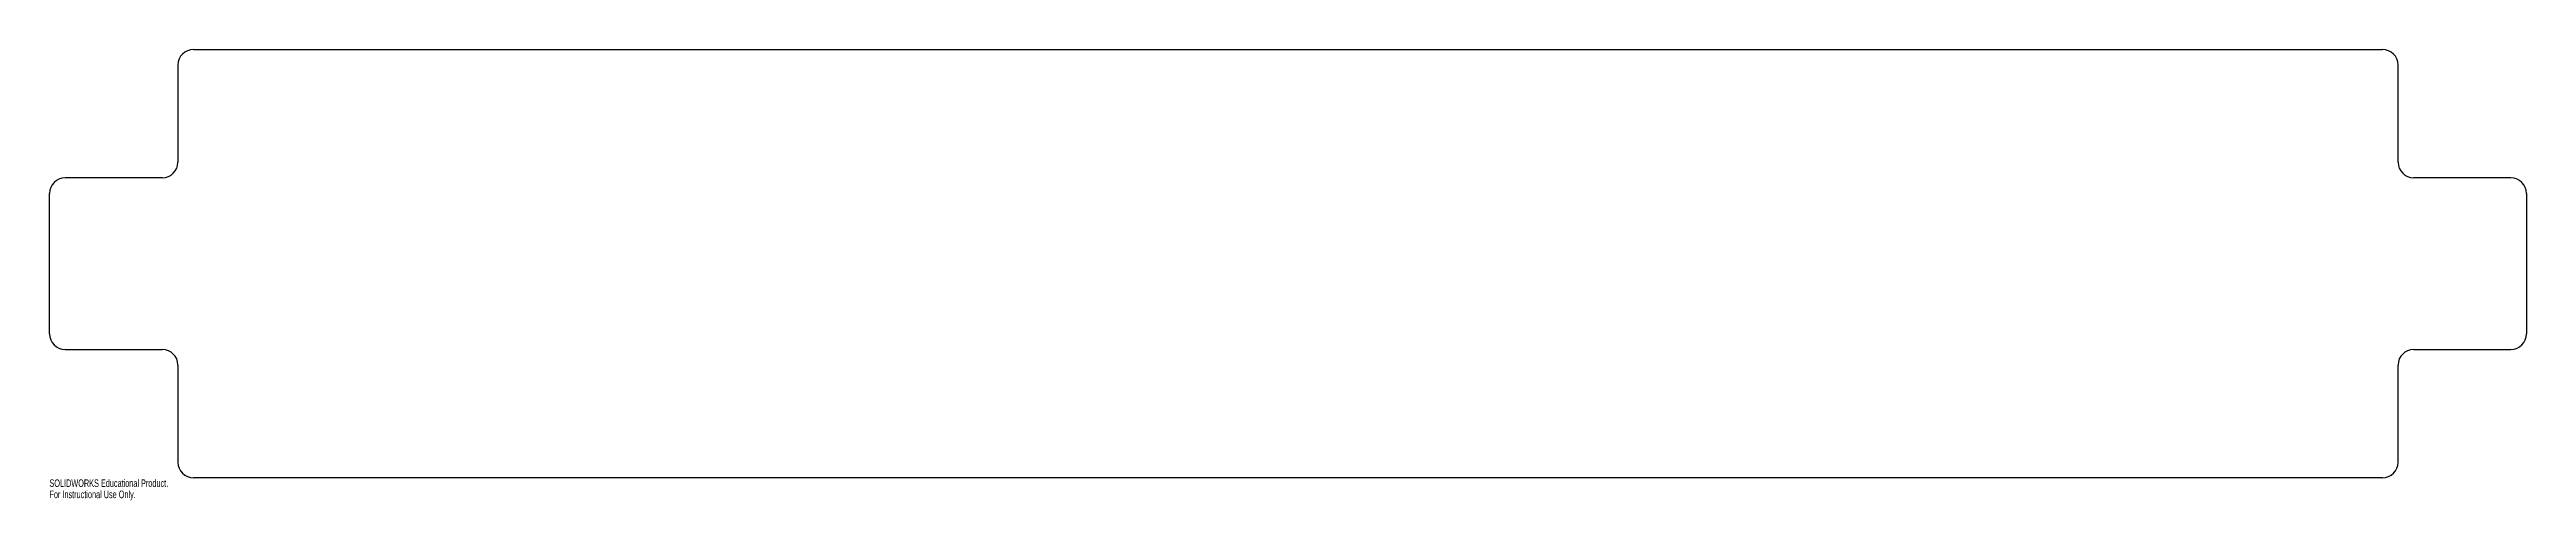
# Model space of a CAD drawing. Header units: millimetres. Extents: x -794 to 794, y -152 to 137.
import ezdxf

# ---------------------------------------------------------------- set-up
doc = ezdxf.new("R2010")
doc.units = ezdxf.units.MM
doc.styles.add('SLDTEXTSTYLE0', font='TXT', dxfattribs={"width": 0.7})

msp = doc.modelspace()

# ---------------------------------------------------------------- linework, layer by layer
at = {"color": 7, "linetype": 'Continuous', "lineweight": 25}
for p, q in [((-711.4, 127.3), (-711.4, 65)), ((-701.4, 137.3), (701.4, 137.3)), ((711.4, 65), (711.4, 127.3)), ((-721.4, 55), (-783.7, 55)), ((783.7, 55), (721.4, 55)), ((-793.7, -45), (-793.7, 45)), ((793.7, 45), (793.7, -45)), ((-783.7, -55), (-721.4, -55)), ((721.4, -55), (783.7, -55)), ((-711.4, -65), (-711.4, -127.3)), ((711.4, -127.3), (711.4, -65)), ((701.4, -137.3), (-701.4, -137.3))]:
    msp.add_line(p, q, dxfattribs=at)
for centre, start, end in [((-701.4, 127.3), 90, 180), ((701.4, 127.3), 0, 90), ((-721.4, 65), 270, 0), ((721.4, 65), 180, 270), ((-783.7, 45), 90, 180), ((783.7, 45), 0, 90), ((-783.7, -45), 180, 270), ((783.7, -45), 270, 0), ((-721.4, -65), 0, 90), ((721.4, -65), 90, 180), ((-701.4, -127.3), 180, 270), ((701.4, -127.3), 270, 0)]:
    msp.add_arc(centre, 10, start, end, dxfattribs=at)

# ---------------------------------------------------------------- texts
at = {"color": 7, "linetype": 'Continuous', "char_height": 4.834, "attachment_point": 1, "style": 'SLDTEXTSTYLE0'}
for s, insert in [('SOLIDWORKS Educational Product.', (-793.7, -138.3)), ('For Instructional Use Only.', (-793.7, -145.5))]:
    msp.add_mtext(s, dxfattribs=dict(at, insert=insert))

doc.saveas('drawing.dxf')
